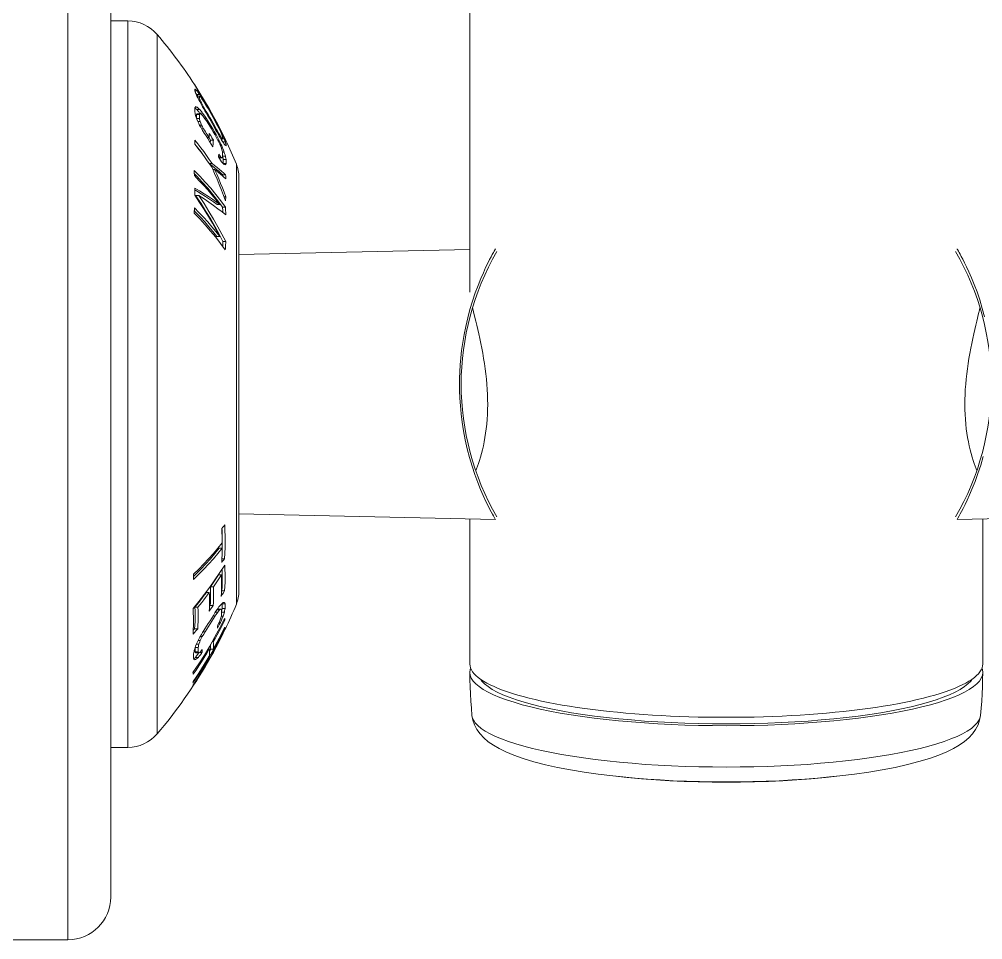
# Model space of a CAD drawing. Header units: centimetres. Extents: x 118932 to 154602, y -32682 to -23521.
# Drawn here: x 129546.14 to 129557.41, y -27757.22 to -27746.45 of the extents above; entities that cross this region are included whole.
import ezdxf

# ---------------------------------------------------------------- set-up
doc = ezdxf.new("R2010")
doc.units = ezdxf.units.CM
doc.header["$LTSCALE"] = 50
doc.header["$MEASUREMENT"] = 0
doc.layers.add('GEN_02_TF_Mobilya', color=7, linetype='Continuous', lineweight=5, true_color=0x745e3d)

# ---------------------------------------------------------------- blocks, each defined once
blk = doc.blocks.new('spor aletleri 2')
at = {"layer": 'GEN_02_TF_Mobilya'}
for p, q in [((-2.751, -108.726), (-2.751, -136.025)), ((-6.951, -143.1), (-6.951, -131.101)), ((-6.408, -133.009), (-6.408, -141.192)), ((-5.968, -133.599), (-5.969, -133.598)), ((-5.91, -133.713), (-5.945, -133.713)), ((-5.914, -133.75), (-5.933, -133.75)), ((-5.942, -133.858), (-5.959, -133.858)), ((-5.89, -133.808), (-5.903, -133.808)), ((-5.877, -133.763), (-5.884, -133.763)), ((-5.906, -134.027), (-5.932, -134.027)), ((-5.89, -134.069), (-5.913, -134.069)), ((-5.836, -133.987), (-5.855, -133.987)), ((-5.719, -134.035), (-5.724, -134.035)), ((-5.866, -134.113), (-5.888, -134.113)), ((-5.717, -134.117), (-5.728, -134.117)), ((-5.687, -134.169), (-5.699, -134.169)), ((-5.682, -134.106), (-5.687, -134.106)), ((-5.665, -134.205), (-5.678, -134.205)), ((-5.682, -134.25), (-5.696, -134.25)), ((-5.65, -134.226), (-5.667, -134.226)), ((-5.653, -134.312), (-5.667, -134.312)), ((-5.766, -134.518), (-5.801, -134.518)), ((-5.666, -134.442), (-5.691, -134.442)), ((-5.602, -134.472), (-5.635, -134.472)), ((-5.481, -134.526), (-5.481, -139.675)), ((-5.451, -134.679), (-5.451, -139.522)), ((-5.61, -135.028), (-5.643, -135.028)), ((-5.606, -135.433), (-5.639, -135.433)), ((-2.751, -135.524), (-5.451, -135.583)), ((-5.619, -139.143), (-5.651, -139.143)), ((-5.619, -139.519), (-5.652, -139.519)), ((-5.752, -139.69), (-5.787, -139.69)), ((-5.614, -139.724), (-5.647, -139.724)), ((-5.637, -139.814), (-5.658, -139.814)), ((-5.622, -139.766), (-5.655, -139.766)), ((-5.667, -139.888), (-5.683, -139.888)), ((-5.616, -139.86), (-5.628, -139.86)), ((-5.934, -139.961), (-5.97, -139.961)), ((-5.657, -140.054), (-5.66, -140.054)), ((-5.62, -139.962), (-5.626, -139.962)), ((-5.929, -140.233), (-5.965, -140.233)), ((-5.926, -140.297), (-5.961, -140.297)), ((-5.884, -140.241), (-5.914, -140.241)), ((-5.78, -140.2), (-5.796, -140.228))]:
    blk.add_line(p, q, dxfattribs=at)
at = {"layer": 'GEN_02_TF_Mobilya', "flags": 128}
blk.add_lwpolyline([(-7.451, -130.601), (-25.349, -130.601), (-25.349, -143.6), (-7.451, -143.6)], close=True, dxfattribs=at)
for points in [[(-6.951, -132.851), (-6.751, -132.851), (-6.751, -141.35), (-6.951, -141.35)], [(-5.907, -133.698), (-5.973, -133.593), (-5.972, -133.594), (-5.971, -133.595), (-5.971, -133.596), (-5.97, -133.597), (-5.969, -133.598)], [(-5.969, -133.598), (-5.909, -133.695), (-5.853, -133.784), (-5.8, -133.875), (-5.749, -133.967), (-5.699, -134.06), (-5.651, -134.154), (-5.605, -134.248), (-5.606, -134.248), (-5.606, -134.247), (-5.607, -134.246), (-5.607, -134.246), (-5.608, -134.245), (-5.608, -134.244), (-5.663, -134.133), (-5.72, -134.022), (-5.78, -133.913), (-5.842, -133.805), (-5.907, -133.698)], [(-5.967, -133.65), (-5.959, -133.65), (-5.954, -133.656), (-5.948, -133.662), (-5.942, -133.668), (-5.967, -133.668), (-5.967, -133.664), (-5.966, -133.661), (-5.966, -133.658), (-5.966, -133.655), (-5.967, -133.652), (-5.967, -133.648), (-5.959, -133.65)], [(-5.906, -133.773), (-5.92, -133.774), (-5.931, -133.752), (-5.943, -133.731), (-5.948, -133.718), (-5.953, -133.706), (-5.959, -133.693), (-5.96, -133.689), (-5.961, -133.685), (-5.963, -133.681), (-5.964, -133.676), (-5.965, -133.672), (-5.967, -133.668)], [(-5.958, -133.694), (-5.95, -133.705), (-5.945, -133.713), (-5.934, -133.73)], [(-5.849, -133.817), (-5.865, -133.791), (-5.877, -133.773), (-5.89, -133.755), (-5.895, -133.748), (-5.9, -133.741), (-5.906, -133.735), (-5.914, -133.731), (-5.943, -133.731)], [(-5.942, -133.668), (-5.931, -133.683), (-5.92, -133.698), (-5.91, -133.713), (-5.898, -133.73), (-5.882, -133.755), (-5.877, -133.763), (-5.856, -133.796), (-5.836, -133.829), (-5.841, -133.829)], [(-5.914, -133.731), (-5.914, -133.734), (-5.913, -133.737), (-5.913, -133.74), (-5.913, -133.743), (-5.914, -133.747), (-5.914, -133.75), (-5.911, -133.758), (-5.908, -133.765), (-5.906, -133.773), (-5.898, -133.791), (-5.89, -133.808), (-5.877, -133.831), (-5.865, -133.854)], [(-5.751, -134.244), (-5.752, -134.258), (-5.752, -134.271), (-5.753, -134.285), (-5.754, -134.298), (-5.756, -134.312), (-5.757, -134.325), (-5.777, -134.292), (-5.796, -134.26), (-5.816, -134.228), (-5.836, -134.196), (-5.857, -134.164), (-5.877, -134.132), (-5.883, -134.123), (-5.899, -134.094), (-5.911, -134.075), (-5.921, -134.051), (-5.932, -134.027), (-5.943, -134.002), (-5.949, -133.987), (-5.954, -133.971), (-5.959, -133.955), (-5.962, -133.942), (-5.964, -133.929), (-5.967, -133.916), (-5.967, -133.908), (-5.967, -133.899), (-5.966, -133.891), (-5.966, -133.883), (-5.966, -133.875), (-5.967, -133.867), (-5.965, -133.865), (-5.964, -133.863), (-5.963, -133.86), (-5.961, -133.858), (-5.96, -133.856), (-5.959, -133.853), (-5.956, -133.854), (-5.942, -133.858), (-5.931, -133.868), (-5.92, -133.878), (-5.909, -133.888)], [(-5.967, -133.868), (-5.956, -133.878), (-5.945, -133.888)], [(-5.602, -134.293), (-5.602, -134.296), (-5.602, -134.299), (-5.602, -134.302), (-5.602, -134.306), (-5.602, -134.309), (-5.602, -134.312), (-5.61, -134.31), (-5.615, -134.304), (-5.62, -134.298), (-5.625, -134.293), (-5.634, -134.278), (-5.644, -134.263), (-5.654, -134.247), (-5.664, -134.231), (-5.673, -134.214), (-5.683, -134.197), (-5.695, -134.175), (-5.708, -134.153), (-5.72, -134.131), (-5.739, -134.097), (-5.758, -134.062), (-5.777, -134.028), (-5.797, -133.994), (-5.816, -133.96), (-5.836, -133.926), (-5.85, -133.902), (-5.863, -133.878), (-5.877, -133.855), (-5.893, -133.825), (-5.91, -133.795), (-5.92, -133.774)], [(-5.877, -133.854), (-5.865, -133.854), (-5.849, -133.882), (-5.833, -133.911)], [(-5.676, -134.129), (-5.687, -134.106), (-5.701, -134.078), (-5.716, -134.049), (-5.735, -134.015), (-5.754, -133.98), (-5.773, -133.946), (-5.793, -133.912), (-5.813, -133.877), (-5.833, -133.844), (-5.849, -133.817)], [(-5.836, -133.829), (-5.816, -133.863), (-5.796, -133.897), (-5.777, -133.931), (-5.757, -133.966), (-5.738, -134), (-5.719, -134.035), (-5.701, -134.07), (-5.682, -134.106), (-5.673, -134.126), (-5.658, -134.155), (-5.653, -134.165), (-5.659, -134.165)], [(-5.949, -133.985), (-5.949, -133.977), (-5.949, -133.961), (-5.949, -133.944), (-5.914, -133.944), (-5.912, -133.943), (-5.911, -133.942), (-5.91, -133.94), (-5.908, -133.939), (-5.907, -133.937), (-5.906, -133.936), (-5.911, -133.928), (-5.922, -133.915), (-5.933, -133.901), (-5.945, -133.888), (-5.909, -133.888), (-5.898, -133.901), (-5.887, -133.915), (-5.876, -133.928), (-5.911, -133.928)], [(-5.651, -134.451), (-5.649, -134.45), (-5.648, -134.448), (-5.647, -134.447), (-5.645, -134.446), (-5.644, -134.444), (-5.643, -134.443), (-5.642, -134.435), (-5.642, -134.427), (-5.642, -134.419), (-5.642, -134.41), (-5.642, -134.402), (-5.642, -134.394), (-5.645, -134.383), (-5.647, -134.371), (-5.65, -134.36), (-5.657, -134.339), (-5.664, -134.318), (-5.675, -134.294), (-5.686, -134.269), (-5.701, -134.241), (-5.716, -134.212), (-5.735, -134.18), (-5.754, -134.147), (-5.773, -134.115), (-5.793, -134.083), (-5.812, -134.051), (-5.832, -134.019), (-5.849, -133.996), (-5.865, -133.973), (-5.877, -133.959), (-5.889, -133.945), (-5.906, -133.936), (-5.941, -133.936), (-5.942, -133.937), (-5.944, -133.939), (-5.945, -133.94), (-5.946, -133.942), (-5.948, -133.943), (-5.949, -133.944)], [(-5.914, -133.944), (-5.913, -133.952), (-5.913, -133.961), (-5.913, -133.969), (-5.914, -133.977), (-5.914, -133.985), (-5.914, -133.993), (-5.946, -133.993)], [(-5.876, -133.928), (-5.863, -133.948), (-5.842, -133.977), (-5.836, -133.987), (-5.816, -134.019), (-5.796, -134.051), (-5.776, -134.083), (-5.757, -134.115), (-5.738, -134.148), (-5.719, -134.18), (-5.735, -134.18)], [(-5.844, -133.911), (-5.833, -133.911), (-5.813, -133.945), (-5.793, -133.979), (-5.774, -134.013), (-5.754, -134.048), (-5.735, -134.082), (-5.717, -134.117), (-5.711, -134.126), (-5.692, -134.16), (-5.687, -134.169), (-5.672, -134.193), (-5.665, -134.205), (-5.66, -134.212), (-5.655, -134.219), (-5.65, -134.226), (-5.642, -134.23), (-5.664, -134.23)], [(-5.914, -133.993), (-5.911, -134.004), (-5.909, -134.016), (-5.906, -134.027), (-5.898, -134.048), (-5.89, -134.069), (-5.878, -134.091), (-5.866, -134.113), (-5.855, -134.13), (-5.844, -134.147), (-5.833, -134.164), (-5.822, -134.181), (-5.811, -134.198), (-5.801, -134.216), (-5.824, -134.216)], [(-5.801, -134.216), (-5.8, -134.208), (-5.799, -134.199), (-5.799, -134.191), (-5.798, -134.183), (-5.798, -134.175), (-5.798, -134.167), (-5.782, -134.193), (-5.767, -134.219), (-5.751, -134.244), (-5.785, -134.244), (-5.786, -134.258), (-5.787, -134.271), (-5.787, -134.275)], [(-5.719, -134.18), (-5.707, -134.203), (-5.694, -134.226), (-5.682, -134.25), (-5.663, -134.291), (-5.653, -134.312), (-5.643, -134.336), (-5.633, -134.361), (-5.624, -134.385), (-5.644, -134.385)], [(-5.657, -134.17), (-5.665, -134.152), (-5.676, -134.129)], [(-5.624, -134.23), (-5.642, -134.23), (-5.642, -134.226), (-5.642, -134.223), (-5.642, -134.22), (-5.642, -134.217), (-5.642, -134.214), (-5.642, -134.21), (-5.645, -134.203), (-5.647, -134.195), (-5.65, -134.187), (-5.657, -134.17)], [(-5.653, -134.165), (-5.638, -134.198), (-5.624, -134.23), (-5.619, -134.242), (-5.614, -134.255), (-5.609, -134.267)], [(-5.967, -134.293), (-5.966, -134.277), (-5.966, -134.261), (-5.967, -134.245), (-5.932, -134.29), (-5.897, -134.335), (-5.864, -134.38), (-5.83, -134.426), (-5.798, -134.472), (-5.766, -134.518), (-5.736, -134.542), (-5.708, -134.565), (-5.68, -134.587), (-5.655, -134.609), (-5.63, -134.631), (-5.607, -134.652), (-5.64, -134.652)], [(-5.867, -134.424), (-5.899, -134.38), (-5.933, -134.335), (-5.967, -134.293), (-5.932, -134.338), (-5.897, -134.383), (-5.864, -134.428), (-5.831, -134.474), (-5.798, -134.52), (-5.77, -134.542), (-5.742, -134.565), (-5.714, -134.587), (-5.688, -134.609), (-5.663, -134.631), (-5.64, -134.652), (-5.639, -134.669)], [(-5.803, -134.216), (-5.801, -134.219), (-5.785, -134.244)], [(-5.657, -134.23), (-5.652, -134.242), (-5.645, -134.261)], [(-5.643, -134.267), (-5.609, -134.267), (-5.608, -134.271), (-5.607, -134.275), (-5.605, -134.28), (-5.604, -134.284), (-5.603, -134.288), (-5.602, -134.293), (-5.625, -134.293)], [(-5.624, -134.385), (-5.619, -134.4), (-5.614, -134.416), (-5.609, -134.432), (-5.642, -134.432), (-5.639, -134.452), (-5.637, -134.458), (-5.635, -134.472), (-5.635, -134.48), (-5.635, -134.488), (-5.635, -134.496), (-5.635, -134.504), (-5.635, -134.519), (-5.645, -134.51), (-5.655, -134.5), (-5.667, -134.48), (-5.679, -134.46), (-5.691, -134.441), (-5.69, -134.435), (-5.689, -134.43), (-5.689, -134.425), (-5.688, -134.419), (-5.688, -134.414), (-5.687, -134.408), (-5.669, -134.436), (-5.666, -134.442), (-5.651, -134.451), (-5.684, -134.451)], [(-5.609, -134.432), (-5.607, -134.445), (-5.604, -134.458), (-5.602, -134.472), (-5.602, -134.48), (-5.602, -134.488), (-5.602, -134.496), (-5.602, -134.504), (-5.602, -134.512), (-5.602, -134.52), (-5.604, -134.522), (-5.605, -134.524), (-5.606, -134.527), (-5.607, -134.529), (-5.609, -134.531), (-5.61, -134.534), (-5.625, -134.529), (-5.635, -134.52), (-5.602, -134.52)], [(-5.605, -134.908), (-5.606, -134.924), (-5.607, -134.94), (-5.608, -134.956), (-5.631, -134.894), (-5.655, -134.831), (-5.681, -134.766), (-5.708, -134.701), (-5.736, -134.634), (-5.766, -134.566), (-5.798, -134.52)], [(-5.675, -134.999), (-5.721, -134.941), (-5.768, -134.884), (-5.817, -134.827), (-5.867, -134.771), (-5.919, -134.716), (-5.972, -134.661), (-5.973, -134.651), (-5.974, -134.63), (-5.975, -134.62), (-5.976, -134.599), (-5.909, -134.668), (-5.845, -134.738), (-5.782, -134.809), (-5.722, -134.881), (-5.665, -134.954), (-5.61, -135.028), (-5.609, -135.043), (-5.608, -135.059), (-5.607, -135.074), (-5.606, -135.09), (-5.605, -135.106), (-5.605, -135.121), (-5.649, -135.085), (-5.697, -135.048)], [(-5.973, -134.639), (-5.945, -134.668), (-5.88, -134.738), (-5.817, -134.809), (-5.757, -134.881), (-5.699, -134.954), (-5.643, -135.028), (-5.642, -135.043), (-5.641, -135.059), (-5.64, -135.074), (-5.639, -135.09), (-5.639, -135.093)], [(-5.607, -134.652), (-5.606, -134.668), (-5.605, -134.684), (-5.604, -134.7), (-5.624, -134.682), (-5.644, -134.664), (-5.666, -134.645), (-5.688, -134.626), (-5.711, -134.607), (-5.736, -134.588), (-5.757, -134.588)], [(-5.736, -134.588), (-5.711, -134.643), (-5.688, -134.698), (-5.666, -134.751), (-5.645, -134.804), (-5.624, -134.856), (-5.605, -134.908), (-5.625, -134.908)], [(-5.676, -135.373), (-5.717, -135.296), (-5.761, -135.217), (-5.808, -135.137), (-5.858, -135.056), (-5.911, -134.974), (-5.967, -134.89), (-5.967, -134.876), (-5.966, -134.862), (-5.966, -134.848), (-5.966, -134.835), (-5.967, -134.821), (-5.967, -134.807), (-5.911, -134.84), (-5.858, -134.873), (-5.808, -134.905), (-5.761, -134.937), (-5.717, -134.968), (-5.675, -134.999), (-5.708, -134.999)], [(-5.966, -134.828), (-5.946, -134.84), (-5.893, -134.873), (-5.843, -134.905), (-5.795, -134.937), (-5.751, -134.968), (-5.708, -134.999)], [(-5.642, -135.486), (-5.641, -135.48), (-5.64, -135.465), (-5.64, -135.449), (-5.639, -135.433), (-5.683, -135.347), (-5.731, -135.26), (-5.782, -135.171), (-5.837, -135.08), (-5.895, -134.988), (-5.958, -134.894), (-5.922, -134.894), (-5.86, -134.988), (-5.802, -135.08), (-5.748, -135.171), (-5.697, -135.26), (-5.65, -135.347), (-5.606, -135.433), (-5.606, -135.449), (-5.607, -135.465), (-5.608, -135.48), (-5.609, -135.496), (-5.61, -135.511), (-5.611, -135.527), (-5.666, -135.453)], [(-5.697, -135.048), (-5.748, -135.01), (-5.802, -134.972), (-5.86, -134.933), (-5.922, -134.894)], [(-5.666, -135.453), (-5.723, -135.381), (-5.783, -135.309), (-5.845, -135.238), (-5.91, -135.167), (-5.976, -135.098), (-5.975, -135.077), (-5.973, -135.057), (-5.972, -135.036), (-5.919, -135.091), (-5.867, -135.146), (-5.817, -135.202), (-5.768, -135.259), (-5.721, -135.316), (-5.676, -135.373), (-5.709, -135.373)], [(-5.974, -135.07), (-5.954, -135.091), (-5.902, -135.146), (-5.852, -135.202), (-5.803, -135.259), (-5.755, -135.316), (-5.709, -135.373)], [(-5.451, -138.618), (-2.452, -138.683), (-2.453, -138.682), (-2.455, -138.678), (-2.46, -138.67), (-2.475, -138.642), (-2.487, -138.621), (-2.502, -138.593), (-2.52, -138.558), (-2.541, -138.516), (-2.566, -138.464), (-2.594, -138.403), (-2.625, -138.331), (-2.658, -138.25), (-2.691, -138.159), (-2.724, -138.061), (-2.754, -137.96), (-2.781, -137.856), (-2.805, -137.751), (-2.825, -137.648), (-2.84, -137.546), (-2.853, -137.448), (-2.862, -137.353), (-2.868, -137.263), (-2.871, -137.179), (-2.872, -137.101), (-2.871, -137.031), (-2.868, -136.956), (-2.864, -136.876), (-2.857, -136.793), (-2.847, -136.705), (-2.834, -136.614), (-2.819, -136.52), (-2.799, -136.424), (-2.776, -136.326), (-2.75, -136.227), (-2.72, -136.128), (-2.688, -136.033), (-2.655, -135.945), (-2.623, -135.865), (-2.593, -135.796), (-2.566, -135.736), (-2.541, -135.685), (-2.52, -135.643), (-2.502, -135.609), (-2.488, -135.582), (-2.476, -135.561), (-2.467, -135.544), (-2.456, -135.524), (-2.453, -135.52), (-2.452, -135.518)], [(2.949, -135.518), (2.95, -135.519), (2.952, -135.524), (2.963, -135.543), (2.971, -135.558), (2.983, -135.579), (2.997, -135.605), (3.014, -135.638), (3.035, -135.679), (3.059, -135.729), (3.086, -135.788), (3.116, -135.856), (3.148, -135.934), (3.181, -136.021), (3.213, -136.115), (3.243, -136.214), (3.27, -136.313)], [(3.254, -137.947), (3.225, -138.049), (3.192, -138.147), (3.159, -138.239), (3.126, -138.321), (3.095, -138.394), (3.067, -138.457), (3.041, -138.51), (3.019, -138.553), (3.001, -138.589), (2.986, -138.617), (2.974, -138.639), (2.957, -138.668), (2.953, -138.677), (2.95, -138.682), (2.949, -138.683), (5.948, -138.618)], [(-2.719, -136.206), (-2.712, -136.234), (-2.703, -136.275), (-2.681, -136.363), (-2.67, -136.41), (-2.658, -136.46), (-2.646, -136.512), (-2.634, -136.567), (-2.622, -136.623), (-2.611, -136.681), (-2.6, -136.739), (-2.59, -136.799), (-2.58, -136.859), (-2.571, -136.92), (-2.564, -136.98), (-2.557, -137.041), (-2.552, -137.102), (-2.548, -137.162), (-2.545, -137.222), (-2.543, -137.281), (-2.542, -137.34), (-2.543, -137.398), (-2.545, -137.455), (-2.549, -137.511), (-2.553, -137.567), (-2.559, -137.621), (-2.566, -137.674), (-2.574, -137.726), (-2.583, -137.775), (-2.593, -137.823), (-2.604, -137.869), (-2.615, -137.913), (-2.627, -137.954), (-2.639, -137.993), (-2.651, -138.028), (-2.662, -138.061), (-2.674, -138.09), (-2.682, -138.109)], [(3.179, -138.109), (3.171, -138.09), (3.159, -138.061), (3.147, -138.028), (3.135, -137.993), (3.123, -137.954), (3.112, -137.913), (3.101, -137.869), (3.09, -137.823), (3.08, -137.775), (3.071, -137.726), (3.063, -137.674), (3.056, -137.621), (3.05, -137.567), (3.046, -137.511), (3.042, -137.455), (3.04, -137.398), (3.039, -137.34), (3.04, -137.281), (3.041, -137.222), (3.044, -137.162), (3.049, -137.102), (3.054, -137.041), (3.061, -136.98), (3.068, -136.92), (3.077, -136.859), (3.086, -136.799), (3.097, -136.74), (3.108, -136.681), (3.119, -136.623), (3.131, -136.567), (3.143, -136.512), (3.155, -136.46), (3.167, -136.41), (3.178, -136.363), (3.199, -136.275), (3.209, -136.235), (3.216, -136.206)], [(3.248, -138.677), (3.248, -140.375), (3.246, -140.397), (3.24, -140.42), (3.23, -140.443), (3.216, -140.466), (3.198, -140.488), (3.176, -140.51), (3.151, -140.532), (3.121, -140.554), (3.087, -140.576), (3.05, -140.598), (3.009, -140.619), (2.964, -140.639), (2.916, -140.66), (2.864, -140.68), (2.809, -140.7), (2.75, -140.719), (2.688, -140.738), (2.623, -140.756), (2.554, -140.774), (2.482, -140.791), (2.408, -140.808), (2.33, -140.824), (2.25, -140.839), (2.167, -140.854), (2.082, -140.868), (1.994, -140.882), (1.903, -140.895), (1.811, -140.907), (1.716, -140.919), (1.62, -140.929), (1.522, -140.939), (1.422, -140.949), (1.32, -140.957), (1.217, -140.965), (1.113, -140.972), (1.007, -140.978), (0.901, -140.983), (0.793, -140.988), (0.685, -140.992), (0.576, -140.995), (0.467, -140.997), (0.358, -140.998), (0.248, -140.998), (0.139, -140.998), (0.029, -140.997), (-0.08, -140.995), (-0.188, -140.992), (-0.296, -140.988), (-0.404, -140.983), (-0.51, -140.978), (-0.616, -140.972), (-0.72, -140.965), (-0.823, -140.957), (-0.925, -140.949), (-1.025, -140.939), (-1.123, -140.929), (-1.22, -140.919), (-1.314, -140.907), (-1.407, -140.895), (-1.497, -140.882), (-1.585, -140.868), (-1.67, -140.854), (-1.753, -140.839), (-1.834, -140.824), (-1.911, -140.808), (-1.986, -140.791), (-2.057, -140.774), (-2.126, -140.756), (-2.191, -140.738), (-2.253, -140.719), (-2.312, -140.7), (-2.367, -140.68), (-2.419, -140.66), (-2.468, -140.639), (-2.512, -140.619), (-2.553, -140.597), (-2.591, -140.576), (-2.624, -140.554), (-2.654, -140.532), (-2.68, -140.51), (-2.701, -140.488), (-2.719, -140.465), (-2.733, -140.443), (-2.743, -140.42), (-2.749, -140.397), (-2.751, -140.375), (-2.751, -138.677)], [(-5.65, -138.786), (-5.649, -138.812), (-5.647, -138.878), (-5.647, -138.944), (-5.647, -139.011), (-5.648, -139.019), (-5.699, -139.082), (-5.751, -139.144), (-5.806, -139.205), (-5.863, -139.265), (-5.922, -139.325), (-5.982, -139.384), (-5.982, -139.363), (-5.982, -139.343), (-5.982, -139.322), (-5.922, -139.263), (-5.863, -139.203), (-5.806, -139.142), (-5.751, -139.081), (-5.698, -139.019), (-5.647, -138.957), (-5.648, -138.929), (-5.648, -138.901), (-5.649, -138.873), (-5.65, -138.845), (-5.651, -138.817), (-5.653, -138.789), (-5.641, -138.775), (-5.63, -138.76), (-5.618, -138.746), (-5.615, -138.812), (-5.614, -138.878), (-5.613, -138.944), (-5.614, -139.011), (-5.616, -139.077), (-5.619, -139.143), (-5.631, -139.158), (-5.642, -139.172), (-5.653, -139.187)], [(-5.653, -139.187), (-5.652, -139.159), (-5.651, -139.131), (-5.649, -139.103), (-5.649, -139.075), (-5.648, -139.047), (-5.648, -139.019), (-5.681, -139.019), (-5.732, -139.082), (-5.786, -139.144), (-5.841, -139.205), (-5.898, -139.265), (-5.957, -139.325), (-5.982, -139.349)], [(-5.931, -139.71), (-5.929, -139.752), (-5.929, -139.794), (-5.929, -139.835), (-5.93, -139.877), (-5.932, -139.919), (-5.934, -139.961), (-5.952, -139.983), (-5.97, -140.004), (-5.988, -140.026), (-5.985, -139.976), (-5.983, -139.925), (-5.982, -139.875), (-5.983, -139.825), (-5.985, -139.774), (-5.988, -139.724), (-5.92, -139.642), (-5.855, -139.559), (-5.792, -139.475), (-5.732, -139.39), (-5.674, -139.304), (-5.618, -139.217), (-5.615, -139.267), (-5.614, -139.318), (-5.613, -139.368), (-5.614, -139.418), (-5.616, -139.469), (-5.619, -139.519), (-5.632, -139.54), (-5.646, -139.562), (-5.66, -139.584), (-5.657, -139.542), (-5.655, -139.5), (-5.654, -139.458), (-5.654, -139.416), (-5.655, -139.374), (-5.656, -139.332), (-5.672, -139.356), (-5.687, -139.379), (-5.703, -139.403), (-5.719, -139.426), (-5.735, -139.449), (-5.751, -139.472), (-5.785, -139.472), (-5.784, -139.509), (-5.783, -139.545), (-5.783, -139.581), (-5.784, -139.618), (-5.785, -139.654), (-5.787, -139.69), (-5.797, -139.704)], [(-5.649, -139.265), (-5.649, -139.267), (-5.647, -139.318), (-5.647, -139.368), (-5.647, -139.418), (-5.649, -139.469), (-5.652, -139.519), (-5.657, -139.526)], [(-5.656, -139.332), (-5.69, -139.332), (-5.705, -139.356), (-5.721, -139.379), (-5.737, -139.403), (-5.753, -139.426), (-5.769, -139.449), (-5.785, -139.472)], [(-5.751, -139.472), (-5.75, -139.509), (-5.749, -139.545), (-5.749, -139.581), (-5.749, -139.618), (-5.751, -139.654), (-5.752, -139.69), (-5.768, -139.712), (-5.783, -139.733), (-5.799, -139.755), (-5.797, -139.719), (-5.796, -139.682), (-5.795, -139.646), (-5.796, -139.61), (-5.796, -139.573), (-5.798, -139.537), (-5.819, -139.566), (-5.841, -139.595), (-5.863, -139.624), (-5.885, -139.653), (-5.908, -139.681), (-5.931, -139.71), (-5.967, -139.71), (-5.965, -139.752), (-5.964, -139.794), (-5.964, -139.835), (-5.965, -139.877), (-5.967, -139.919), (-5.97, -139.961), (-5.985, -139.98)], [(-5.798, -139.537), (-5.832, -139.537), (-5.854, -139.566), (-5.876, -139.595), (-5.898, -139.624), (-5.921, -139.653), (-5.943, -139.681), (-5.967, -139.71)], [(-5.72, -139.757), (-5.707, -139.738), (-5.695, -139.719), (-5.685, -139.707), (-5.675, -139.694), (-5.665, -139.681), (-5.655, -139.673)], [(-5.654, -139.759), (-5.651, -139.745), (-5.647, -139.724), (-5.647, -139.715), (-5.647, -139.707), (-5.647, -139.698), (-5.647, -139.689), (-5.647, -139.68), (-5.647, -139.671), (-5.613, -139.671), (-5.613, -139.68), (-5.613, -139.689), (-5.613, -139.698), (-5.613, -139.707), (-5.614, -139.715), (-5.614, -139.724), (-5.617, -139.738), (-5.619, -139.752), (-5.622, -139.766), (-5.629, -139.79), (-5.637, -139.814), (-5.652, -139.851), (-5.657, -139.863), (-5.667, -139.888), (-5.679, -139.91), (-5.691, -139.933), (-5.703, -139.956)], [(-5.655, -139.673), (-5.645, -139.664), (-5.636, -139.655), (-5.621, -139.654), (-5.62, -139.657), (-5.618, -139.66), (-5.617, -139.663), (-5.616, -139.666), (-5.615, -139.668), (-5.613, -139.671)], [(-5.649, -139.667), (-5.648, -139.668), (-5.647, -139.671)], [(-5.813, -140.197), (-5.798, -140.197), (-5.828, -140.247), (-5.859, -140.297), (-5.89, -140.347), (-5.921, -140.396), (-5.953, -140.445), (-5.986, -140.494), (-5.986, -140.491), (-5.987, -140.487), (-5.987, -140.484), (-5.988, -140.481), (-5.988, -140.478), (-5.989, -140.475), (-5.922, -140.373), (-5.856, -140.27), (-5.793, -140.164), (-5.733, -140.058), (-5.675, -139.95), (-5.619, -139.842), (-5.618, -139.845), (-5.618, -139.848), (-5.617, -139.851), (-5.617, -139.854), (-5.616, -139.857), (-5.616, -139.86), (-5.638, -139.903), (-5.66, -139.946), (-5.682, -139.989), (-5.705, -140.031), (-5.728, -140.074), (-5.752, -140.116), (-5.766, -140.116)], [(-5.975, -140.325), (-5.976, -140.322), (-5.978, -140.319), (-5.979, -140.316), (-5.98, -140.313), (-5.981, -140.31), (-5.983, -140.307), (-5.983, -140.299), (-5.982, -140.29), (-5.982, -140.281), (-5.982, -140.272), (-5.982, -140.263), (-5.982, -140.254), (-5.98, -140.24), (-5.977, -140.227), (-5.974, -140.213), (-5.969, -140.196), (-5.963, -140.18), (-5.958, -140.164), (-5.947, -140.14), (-5.935, -140.115), (-5.924, -140.091), (-5.908, -140.06), (-5.891, -140.03), (-5.877, -140.007), (-5.864, -139.984), (-5.85, -139.962), (-5.83, -139.931), (-5.81, -139.9), (-5.79, -139.869), (-5.77, -139.838), (-5.751, -139.807), (-5.732, -139.775), (-5.72, -139.757)], [(-5.729, -139.811), (-5.748, -139.842), (-5.767, -139.873), (-5.787, -139.904), (-5.806, -139.935), (-5.826, -139.966), (-5.847, -139.997), (-5.871, -139.997)], [(-5.726, -139.767), (-5.699, -139.767), (-5.704, -139.774), (-5.724, -139.804), (-5.729, -139.811), (-5.754, -139.811)], [(-5.703, -139.956), (-5.703, -139.95), (-5.702, -139.944), (-5.702, -139.938), (-5.701, -139.932), (-5.701, -139.926), (-5.7, -139.92), (-5.685, -139.892), (-5.678, -139.877), (-5.67, -139.856), (-5.663, -139.835), (-5.66, -139.823), (-5.657, -139.811), (-5.655, -139.799), (-5.655, -139.79), (-5.654, -139.781), (-5.654, -139.772), (-5.654, -139.763), (-5.654, -139.754), (-5.654, -139.746), (-5.656, -139.744), (-5.657, -139.742), (-5.658, -139.74), (-5.659, -139.738), (-5.661, -139.736), (-5.662, -139.734), (-5.677, -139.742), (-5.711, -139.742)], [(-5.662, -139.734), (-5.696, -139.734), (-5.709, -139.741)], [(-5.677, -139.742), (-5.688, -139.754), (-5.699, -139.767)], [(-5.752, -140.116), (-5.75, -140.13), (-5.749, -140.144), (-5.749, -140.158), (-5.749, -140.172), (-5.75, -140.186), (-5.752, -140.2), (-5.729, -140.158), (-5.706, -140.115), (-5.683, -140.073), (-5.66, -140.03), (-5.638, -139.987), (-5.617, -139.944), (-5.617, -139.947), (-5.618, -139.95), (-5.618, -139.953), (-5.619, -139.956), (-5.619, -139.959), (-5.62, -139.962), (-5.676, -140.071), (-5.733, -140.178), (-5.794, -140.285), (-5.857, -140.39), (-5.922, -140.494), (-5.989, -140.596)], [(-5.81, -140.343), (-5.802, -140.329), (-5.75, -140.235), (-5.701, -140.144), (-5.657, -140.054), (-5.707, -140.152), (-5.759, -140.248), (-5.813, -140.344), (-5.869, -140.438), (-5.926, -140.532), (-5.986, -140.624), (-5.989, -140.624), (-5.922, -140.519), (-5.856, -140.412), (-5.793, -140.304), (-5.733, -140.194), (-5.675, -140.084), (-5.619, -139.971), (-5.615, -139.971), (-5.657, -140.058), (-5.702, -140.147), (-5.721, -140.182), (-5.751, -140.239), (-5.765, -140.262)], [(-5.88, -140.052), (-5.892, -140.077), (-5.896, -140.085), (-5.904, -140.101)], [(-5.847, -139.997), (-5.863, -140.025), (-5.88, -140.052), (-5.903, -140.052)], [(-5.964, -140.183), (-5.964, -140.189), (-5.964, -140.198), (-5.964, -140.206), (-5.964, -140.215), (-5.964, -140.224), (-5.965, -140.233), (-5.963, -140.235), (-5.962, -140.237), (-5.961, -140.239), (-5.959, -140.24), (-5.958, -140.242), (-5.957, -140.244), (-5.921, -140.244), (-5.933, -140.26), (-5.947, -140.279), (-5.961, -140.297), (-5.98, -140.312)], [(-5.929, -140.18), (-5.929, -140.189), (-5.929, -140.198), (-5.929, -140.206), (-5.929, -140.215), (-5.929, -140.224), (-5.929, -140.233), (-5.928, -140.235), (-5.927, -140.237), (-5.925, -140.239), (-5.924, -140.24), (-5.923, -140.242), (-5.921, -140.244), (-5.905, -140.237), (-5.901, -140.232), (-5.88, -140.206), (-5.881, -140.212), (-5.881, -140.217), (-5.882, -140.223), (-5.882, -140.229), (-5.883, -140.235), (-5.884, -140.241), (-5.891, -140.25), (-5.905, -140.269), (-5.919, -140.288), (-5.926, -140.297), (-5.937, -140.306), (-5.948, -140.315), (-5.959, -140.323), (-5.975, -140.325)], [(-5.921, -140.144), (-5.923, -140.156), (-5.926, -140.168), (-5.929, -140.18), (-5.964, -140.18)], [(-5.929, -140.101), (-5.904, -140.101), (-5.91, -140.116), (-5.921, -140.144), (-5.949, -140.144)], [(-5.783, -140.147), (-5.783, -140.158), (-5.784, -140.172), (-5.785, -140.186), (-5.787, -140.2), (-5.752, -140.2)], [(-5.989, -140.596), (-5.988, -140.593), (-5.988, -140.59), (-5.987, -140.587), (-5.987, -140.584), (-5.986, -140.581), (-5.986, -140.578), (-5.953, -140.529), (-5.921, -140.48), (-5.89, -140.431), (-5.859, -140.381), (-5.829, -140.331), (-5.799, -140.281), (-5.797, -140.267), (-5.796, -140.253), (-5.795, -140.239), (-5.796, -140.225), (-5.797, -140.211), (-5.798, -140.202)], [(-2.741, -140.425), (-2.747, -140.439), (-2.751, -140.472)], [(1.577, -141.684), (1.408, -141.701), (1.241, -141.717), (1.074, -141.729), (0.909, -141.74), (0.744, -141.748), (0.579, -141.754), (0.414, -141.757), (0.248, -141.758), (0.083, -141.757), (-0.081, -141.754), (-0.245, -141.748), (-0.41, -141.74), (-0.576, -141.73), (-0.742, -141.717), (-0.91, -141.701), (-1.08, -141.684), (-0.96, -141.696), (-0.817, -141.71), (-0.671, -141.721), (-0.523, -141.731), (-0.371, -141.739), (-0.218, -141.745), (-0.063, -141.75), (0.092, -141.753), (0.248, -141.754), (0.405, -141.753), (0.56, -141.75), (0.715, -141.746), (0.868, -141.739), (1.019, -141.731), (1.168, -141.721), (1.314, -141.71), (1.457, -141.696), (1.577, -141.684), (1.748, -141.663), (1.914, -141.639), (2.072, -141.612), (2.223, -141.583), (2.368, -141.551), (2.502, -141.516), (2.626, -141.479), (2.735, -141.44), (2.827, -141.402), (2.906, -141.363), (2.974, -141.324), (3.033, -141.282), (3.085, -141.238), (3.129, -141.191), (3.165, -141.14), (3.193, -141.086), (3.212, -141.031), (3.222, -140.975), (3.23, -140.891), (3.237, -140.808), (3.242, -140.724), (3.245, -140.64), (3.247, -140.556), (3.248, -140.473), (3.244, -140.506), (3.23, -140.54), (3.209, -140.573), (3.178, -140.607), (3.139, -140.639), (3.091, -140.672), (3.035, -140.703), (2.971, -140.734), (2.899, -140.765), (2.819, -140.794), (2.731, -140.823), (2.636, -140.85), (2.535, -140.876), (2.426, -140.901), (2.311, -140.925), (2.19, -140.948), (2.064, -140.969), (1.932, -140.989), (1.795, -141.007), (1.653, -141.024), (1.508, -141.039), (1.359, -141.052), (1.206, -141.064), (1.051, -141.073), (0.893, -141.082), (0.734, -141.088), (0.573, -141.093), (0.411, -141.095), (0.248, -141.096), (0.086, -141.095), (-0.076, -141.093), (-0.237, -141.088), (-0.396, -141.082), (-0.554, -141.073), (-0.709, -141.063), (-0.862, -141.052), (-1.011, -141.038), (-1.157, -141.023), (-1.298, -141.007), (-1.435, -140.989), (-1.567, -140.969), (-1.694, -140.948), (-1.815, -140.925), (-1.929, -140.901), (-2.038, -140.876), (-2.14, -140.85), (-2.234, -140.822), (-2.322, -140.794), (-2.402, -140.765), (-2.474, -140.734), (-2.538, -140.703), (-2.594, -140.672), (-2.642, -140.639), (-2.681, -140.607), (-2.712, -140.573), (-2.734, -140.54), (-2.747, -140.506), (-2.751, -140.472), (-2.751, -140.556), (-2.748, -140.64), (-2.745, -140.724), (-2.74, -140.808), (-2.733, -140.891), (-2.726, -140.975)], [(3.238, -140.425), (3.244, -140.439), (3.248, -140.473)], [(3.119, -140.555), (3.107, -140.574), (3.075, -140.607), (3.035, -140.639), (2.985, -140.672), (2.927, -140.703), (2.861, -140.734), (2.786, -140.764), (2.704, -140.793), (2.613, -140.821), (2.515, -140.848), (2.41, -140.874), (2.299, -140.899), (2.181, -140.922), (2.056, -140.944), (1.926, -140.964), (1.791, -140.983), (1.651, -141), (1.506, -141.016), (1.358, -141.029), (1.206, -141.042), (1.051, -141.052), (0.894, -141.06), (0.734, -141.067), (0.573, -141.072), (0.411, -141.074), (0.248, -141.075), (0.086, -141.074), (-0.076, -141.072), (-0.237, -141.067), (-0.397, -141.06), (-0.554, -141.052), (-0.709, -141.042), (-0.861, -141.029), (-1.01, -141.016), (-1.154, -141), (-1.294, -140.983), (-1.43, -140.964), (-1.56, -140.944), (-1.684, -140.922), (-1.802, -140.899), (-1.914, -140.874), (-2.019, -140.848), (-2.116, -140.821), (-2.207, -140.793), (-2.289, -140.764), (-2.364, -140.734), (-2.431, -140.703), (-2.489, -140.672), (-2.538, -140.639), (-2.579, -140.607), (-2.61, -140.573), (-2.623, -140.555)], [(3.219, -140.995), (3.206, -141.028), (3.184, -141.062), (3.153, -141.094), (3.115, -141.127), (3.067, -141.159), (3.012, -141.19), (2.948, -141.221), (2.876, -141.251), (2.797, -141.28), (2.71, -141.309), (2.616, -141.336), (2.516, -141.362), (2.408, -141.387), (2.294, -141.411), (2.174, -141.433), (2.049, -141.454), (1.918, -141.473), (1.782, -141.491), (1.642, -141.508), (1.497, -141.523), (1.349, -141.536), (1.198, -141.548), (1.044, -141.557), (0.888, -141.566), (0.73, -141.572), (0.57, -141.576), (0.409, -141.579), (0.248, -141.58), (0.087, -141.579), (-0.073, -141.576), (-0.233, -141.572), (-0.391, -141.565), (-0.547, -141.557), (-0.701, -141.548), (-0.853, -141.536), (-1.001, -141.523), (-1.145, -141.508), (-1.285, -141.491), (-1.421, -141.473), (-1.552, -141.454), (-1.677, -141.433), (-1.797, -141.41), (-1.911, -141.387), (-2.019, -141.362), (-2.12, -141.336), (-2.214, -141.309), (-2.3, -141.28), (-2.38, -141.251), (-2.451, -141.221), (-2.515, -141.19), (-2.571, -141.159), (-2.618, -141.127), (-2.657, -141.094), (-2.687, -141.062), (-2.709, -141.028), (-2.722, -140.995), (-2.726, -140.975), (-2.715, -141.031), (-2.696, -141.087), (-2.668, -141.141), (-2.631, -141.191), (-2.587, -141.239), (-2.536, -141.283), (-2.476, -141.324), (-2.407, -141.364), (-2.328, -141.403), (-2.235, -141.441), (-2.126, -141.48), (-2.002, -141.517), (-1.867, -141.552), (-1.724, -141.584), (-1.573, -141.613), (-1.415, -141.639), (-1.251, -141.663), (-1.08, -141.684)]]:
    blk.add_lwpolyline(points, dxfattribs=at)
at = {"layer": 'GEN_02_TF_Mobilya'}
for centre, radius, start, end in [((-6.751, -133.301), 0.45, 40.4013, 89.9993), ((-10.748, -136.703), 5.699, 33.0782, 40.4013), ((-10.748, -136.703), 5.699, 22.4598, 25.515), ((-5.851, -134.679), 0.4, 359.9993, 22.4598), ((0.248, -137.101), 3.1, 149.9377, 210.0623), ((0.248, -137.101), 3.1, 329.9364, 30.061), ((-5.851, -139.522), 0.4, 337.5389, 359.9993), ((-10.748, -137.498), 5.699, 334.2761, 337.5389), ((-10.748, -137.498), 5.699, 319.5974, 330.0264), ((-6.751, -140.9), 0.45, 269.9993, 319.5974), ((-7.451, -143.1), 0.5, 269.9993, 359.9993)]:
    blk.add_arc(centre, radius, start, end, dxfattribs=at)
blk = doc.blocks.new('c blok level -1 tefriş')
blk.add_blockref('spor aletleri 2', (-32.486, 927.178, -0.003))

msp = doc.modelspace()

# ---------------------------------------------------------------- block references
msp.add_blockref('c blok level -1 tefriş', (129586.651, -28540.795, 0.003))

doc.saveas('drawing.dxf')
